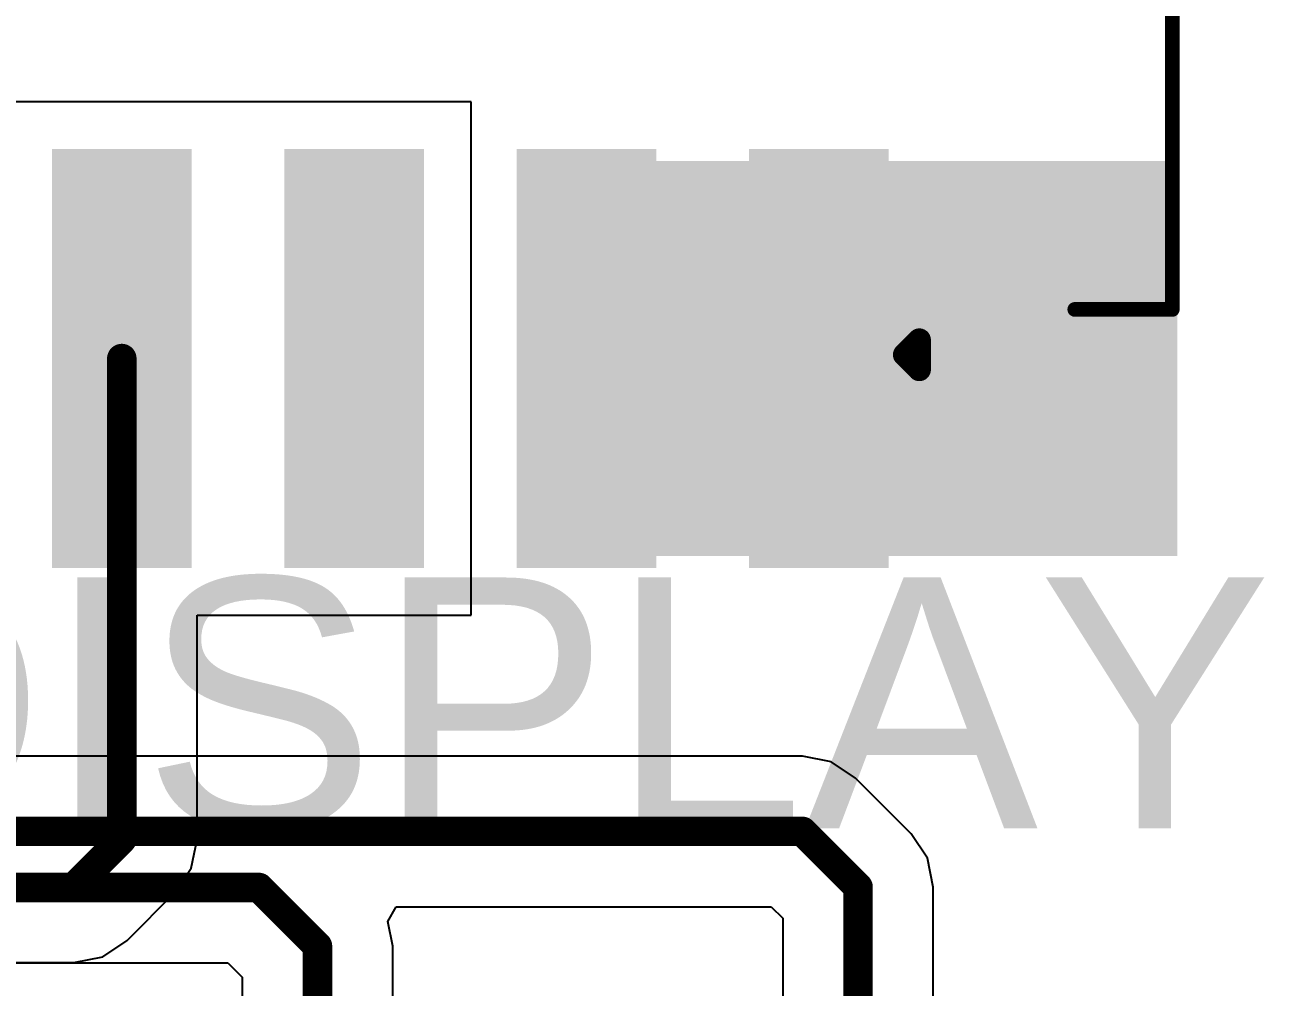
# Model space of a CAD drawing. Header units: millimetres. Extents: x 0 to 214, y 0 to 214.
# Drawn here: x 5.5935 to 6.0135, y 1.8431 to 2.1691 of the extents above; entities that cross this region are included whole.
import ezdxf

# ---------------------------------------------------------------- set-up
doc = ezdxf.new("R2010")
doc.units = ezdxf.units.MM
doc.header["$MEASUREMENT"] = 0
for name, color, linetype in [('BottomLayer', 5, 'Continuous'), ('BottomSolder', 6, 'Continuous'), ('TopLayer', 1, 'Continuous'), ('TopOverlay', 2, 'Continuous'), ('TopPaste', 8, 'Continuous'), ('TopSolder', 216, 'Continuous'), ('ViaHoleLayer', 16, 'Continuous')]:
    doc.layers.add(name, color=color, linetype=linetype)
doc.styles.add('Arial', font='', dxfattribs={"height": 0.2})
doc.styles.get('Arial').set_extended_font_data('Arial')

# ---------------------------------------------------------------- blocks, each defined once
blk = doc.blocks.new('A2008WR_S_8P_164')
at = {"layer": 'TopLayer'}
for points in [[(-0.31496, 0.21457), (-0.27559, 0.21457), (-0.27559, 0.08071), (-0.31496, 0.08071)], [(-0.23622, 0.21457), (-0.19685, 0.21457), (-0.19685, 0.08071), (-0.23622, 0.08071)], [(-0.15748, 0.21457), (-0.11811, 0.21457), (-0.11811, 0.08071), (-0.15748, 0.08071)], [(-0.07874, 0.21457), (-0.03937, 0.21457), (-0.03937, 0.08071), (-0.07874, 0.08071)]]:
    blk.add_hatch(color=1, dxfattribs=at).paths.add_polyline_path(points)
at = {"layer": 'TopPaste'}
for points in [[(-0.31496, 0.21457), (-0.27559, 0.21457), (-0.27559, 0.08071), (-0.31496, 0.08071)], [(-0.23622, 0.21457), (-0.19685, 0.21457), (-0.19685, 0.08071), (-0.23622, 0.08071)], [(-0.15748, 0.21457), (-0.11811, 0.21457), (-0.11811, 0.08071), (-0.15748, 0.08071)], [(-0.07874, 0.21457), (-0.03937, 0.21457), (-0.03937, 0.08071), (-0.07874, 0.08071)]]:
    blk.add_hatch(color=8, dxfattribs=at).paths.add_polyline_path(points)
at = {"layer": 'TopSolder'}
for points in [[(-0.31896, 0.21857), (-0.27159, 0.21857), (-0.27159, 0.07671), (-0.31896, 0.07671)], [(-0.24022, 0.21857), (-0.19285, 0.21857), (-0.19285, 0.07671), (-0.24022, 0.07671)], [(-0.16148, 0.21857), (-0.11411, 0.21857), (-0.11411, 0.07671), (-0.16148, 0.07671)], [(-0.08274, 0.21857), (-0.03537, 0.21857), (-0.03537, 0.07671), (-0.08274, 0.07671)]]:
    blk.add_hatch(color=216, dxfattribs=at).paths.add_polyline_path(points)
at = {"layer": 'TopOverlay'}
for points, const_width in [([(-0.3293, 0.15136), (-0.3293, 0.14136)], 0.00787), ([(-0.3243, 0.14636), (-0.3293, 0.15136)], 0.00787), ([(-0.3243, 0.14636), (-0.3293, 0.14136)], 0.00787), ([(-0.415, 0.131), (-0.415, -0.053)], 0.005), ([(-0.382, 0.131), (-0.415, 0.131)], 0.005)]:
    blk.add_lwpolyline(points, dxfattribs=dict(at, const_width=const_width))
for points, const_width in [([(-0.33127, 0.15136, 1), (-0.32733, 0.15136, 1)], 0.00394), ([(-0.33127, 0.15136, 1), (-0.32733, 0.15136, 1)], 0.00394), ([(-0.32627, 0.14636, 1), (-0.32233, 0.14636, 1)], 0.00394), ([(-0.32627, 0.14636, 1), (-0.32233, 0.14636, 1)], 0.00394), ([(-0.33127, 0.14136, 1), (-0.32733, 0.14136, 1)], 0.00394), ([(-0.33127, 0.14136, 1), (-0.32733, 0.14136, 1)], 0.00394), ([(-0.41625, 0.131, 1), (-0.41375, 0.131, 1)], 0.0025), ([(-0.41625, 0.131, 1), (-0.41375, 0.131, 1)], 0.0025), ([(-0.38325, 0.131, 1), (-0.38075, 0.131, 1)], 0.0025)]:
    blk.add_lwpolyline(points, format="xyb", close=True, dxfattribs=dict(at, const_width=const_width))

msp = doc.modelspace()

# ---------------------------------------------------------------- hatches: boundary and pattern name
at = {"layer": 'BottomLayer'}
h = msp.add_hatch(color=5, dxfattribs=at)
edge = h.paths.add_edge_path()
edge.add_arc((5.92317, 2.09996), 0.01181, 0, 360)
h = msp.add_hatch(color=5, dxfattribs=at)
edge = h.paths.add_edge_path()
edge.add_arc((5.958, 2.09996), 0.01181, 0, 360)
h = msp.add_hatch(color=5, dxfattribs=at)
edge = h.paths.add_edge_path()
edge.add_arc((5.92317, 2.07103), 0.01181, 0, 360)
h = msp.add_hatch(color=5, dxfattribs=at)
edge = h.paths.add_edge_path()
edge.add_arc((5.958, 2.07103), 0.01181, 0, 360)
h = msp.add_hatch(color=5, dxfattribs=at)
edge = h.paths.add_edge_path()
edge.add_arc((5.92317, 2.04211), 0.01181, 0, 360)
h = msp.add_hatch(color=5, dxfattribs=at)
edge = h.paths.add_edge_path()
edge.add_arc((5.958, 2.04211), 0.01181, 0, 360)
h = msp.add_hatch(color=5, dxfattribs=at)
edge = h.paths.add_edge_path()
edge.add_arc((5.92317, 2.01318), 0.01181, 0, 360)
h = msp.add_hatch(color=5, dxfattribs=at)
edge = h.paths.add_edge_path()
edge.add_arc((5.958, 2.01318), 0.01181, 0, 360)
at = {"layer": 'BottomSolder'}
h = msp.add_hatch(color=6, dxfattribs=at)
edge = h.paths.add_edge_path()
edge.add_arc((5.92317, 2.09996), 0.00591, 0, 360)
h = msp.add_hatch(color=6, dxfattribs=at)
edge = h.paths.add_edge_path()
edge.add_arc((5.958, 2.09996), 0.00591, 0, 360)
h = msp.add_hatch(color=6, dxfattribs=at)
edge = h.paths.add_edge_path()
edge.add_arc((5.92317, 2.07103), 0.00591, 0, 360)
h = msp.add_hatch(color=6, dxfattribs=at)
edge = h.paths.add_edge_path()
edge.add_arc((5.958, 2.07103), 0.00591, 0, 360)
h = msp.add_hatch(color=6, dxfattribs=at)
edge = h.paths.add_edge_path()
edge.add_arc((5.92317, 2.04211), 0.00591, 0, 360)
h = msp.add_hatch(color=6, dxfattribs=at)
edge = h.paths.add_edge_path()
edge.add_arc((5.958, 2.04211), 0.00591, 0, 360)
h = msp.add_hatch(color=6, dxfattribs=at)
edge = h.paths.add_edge_path()
edge.add_arc((5.92317, 2.01318), 0.00591, 0, 360)
h = msp.add_hatch(color=6, dxfattribs=at)
edge = h.paths.add_edge_path()
edge.add_arc((5.958, 2.01318), 0.00591, 0, 360)
at = {"layer": 'TopLayer'}
msp.add_hatch(color=1, dxfattribs=at).paths.add_polyline_path([(5.98403, 2.12296), (5.76418, 2.12296), (5.76418, 1.98911), (5.98403, 1.98911)])
h = msp.add_hatch(color=1, dxfattribs=at)
edge = h.paths.add_edge_path()
edge.add_arc((5.92317, 2.09996), 0.01181, 0, 360)
h = msp.add_hatch(color=1, dxfattribs=at)
edge = h.paths.add_edge_path()
edge.add_arc((5.958, 2.09996), 0.01181, 0, 360)
h = msp.add_hatch(color=1, dxfattribs=at)
edge = h.paths.add_edge_path()
edge.add_arc((5.92317, 2.07103), 0.01181, 0, 360)
h = msp.add_hatch(color=1, dxfattribs=at)
edge = h.paths.add_edge_path()
edge.add_arc((5.958, 2.07103), 0.01181, 0, 360)
h = msp.add_hatch(color=1, dxfattribs=at)
edge = h.paths.add_edge_path()
edge.add_arc((5.92317, 2.04211), 0.01181, 0, 360)
h = msp.add_hatch(color=1, dxfattribs=at)
edge = h.paths.add_edge_path()
edge.add_arc((5.958, 2.04211), 0.01181, 0, 360)
h = msp.add_hatch(color=1, dxfattribs=at)
edge = h.paths.add_edge_path()
edge.add_arc((5.92317, 2.01318), 0.01181, 0, 360)
h = msp.add_hatch(color=1, dxfattribs=at)
edge = h.paths.add_edge_path()
edge.add_arc((5.958, 2.01318), 0.01181, 0, 360)
at = {"layer": 'TopSolder'}
h = msp.add_hatch(color=216, dxfattribs=at)
edge = h.paths.add_edge_path()
edge.add_arc((5.92317, 2.09996), 0.00591, 0, 360)
h = msp.add_hatch(color=216, dxfattribs=at)
edge = h.paths.add_edge_path()
edge.add_arc((5.958, 2.09996), 0.00591, 0, 360)
h = msp.add_hatch(color=216, dxfattribs=at)
edge = h.paths.add_edge_path()
edge.add_arc((5.92317, 2.07103), 0.00591, 0, 360)
h = msp.add_hatch(color=216, dxfattribs=at)
edge = h.paths.add_edge_path()
edge.add_arc((5.958, 2.07103), 0.00591, 0, 360)
h = msp.add_hatch(color=216, dxfattribs=at)
edge = h.paths.add_edge_path()
edge.add_arc((5.92317, 2.04211), 0.00591, 0, 360)
h = msp.add_hatch(color=216, dxfattribs=at)
edge = h.paths.add_edge_path()
edge.add_arc((5.958, 2.04211), 0.00591, 0, 360)
h = msp.add_hatch(color=216, dxfattribs=at)
edge = h.paths.add_edge_path()
edge.add_arc((5.92317, 2.01318), 0.00591, 0, 360)
h = msp.add_hatch(color=216, dxfattribs=at)
edge = h.paths.add_edge_path()
edge.add_arc((5.958, 2.01318), 0.00591, 0, 360)
at = {"layer": 'ViaHoleLayer'}
h = msp.add_hatch(color=16, dxfattribs=at)
edge = h.paths.add_edge_path()
edge.add_arc((5.92317, 2.09996), 0.00591, 0, 360)
h = msp.add_hatch(color=16, dxfattribs=at)
edge = h.paths.add_edge_path()
edge.add_arc((5.958, 2.09996), 0.00591, 0, 360)
h = msp.add_hatch(color=16, dxfattribs=at)
edge = h.paths.add_edge_path()
edge.add_arc((5.92317, 2.07103), 0.00591, 0, 360)
h = msp.add_hatch(color=16, dxfattribs=at)
edge = h.paths.add_edge_path()
edge.add_arc((5.958, 2.07103), 0.00591, 0, 360)
h = msp.add_hatch(color=16, dxfattribs=at)
edge = h.paths.add_edge_path()
edge.add_arc((5.92317, 2.04211), 0.00591, 0, 360)
h = msp.add_hatch(color=16, dxfattribs=at)
edge = h.paths.add_edge_path()
edge.add_arc((5.958, 2.04211), 0.00591, 0, 360)
h = msp.add_hatch(color=16, dxfattribs=at)
edge = h.paths.add_edge_path()
edge.add_arc((5.92317, 2.01318), 0.00591, 0, 360)
h = msp.add_hatch(color=16, dxfattribs=at)
edge = h.paths.add_edge_path()
edge.add_arc((5.958, 2.01318), 0.00591, 0, 360)

# ---------------------------------------------------------------- linework, layer by layer
at = {"layer": 'BottomLayer'}
for p, q in [((5.85701, 1.92138), (4.57757, 1.92138)), ((5.86676, 1.91944), (5.85701, 1.92138)), ((5.87503, 1.91391), (5.86676, 1.91944)), ((5.89389, 1.89505), (5.87503, 1.91391)), ((5.89942, 1.88678), (5.89389, 1.89505)), ((5.90136, 1.87703), (5.89942, 1.88678)), ((5.90136, 0.91451), (5.90136, 1.87703)), ((5.71652, 1.8654), (5.7194, 1.8704)), ((5.7194, 1.8704), (5.84645, 1.8704)), ((5.84645, 1.8704), (5.85038, 1.86647)), ((5.71818, 1.85705), (5.71652, 1.8654)), ((5.85038, 1.86647), (5.85038, 0.91451)), ((5.71818, 1.74051), (5.71818, 1.85705)), ((5.00706, 1.8514), (5.6623, 1.8514)), ((5.6623, 1.8514), (5.6672, 1.84649)), ((5.6672, 1.84649), (5.6672, 1.74051))]:
    msp.add_line(p, q, dxfattribs=at)
at = {"layer": 'BottomLayer', "const_width": 0.01}
for points in [[(4.56701, 1.89589), (5.85701, 1.89589)], [(5.85701, 1.89589), (5.87587, 1.87703)], [(4.55914, 1.87689), (5.67286, 1.87689)], [(5.67286, 1.87689), (5.69269, 1.85705)], [(5.87587, 0.89503), (5.87587, 1.87703)], [(5.69269, 1.72103), (5.69269, 1.85705)]]:
    msp.add_lwpolyline(points, dxfattribs=at)
at = {"layer": 'BottomLayer', "const_width": 0.005}
for points in [[(5.85451, 1.89589, 1), (5.85951, 1.89589, 1)], [(5.85451, 1.89589, 1), (5.85951, 1.89589, 1)], [(5.67036, 1.87689, 1), (5.67536, 1.87689, 1)], [(5.67036, 1.87689, 1), (5.67536, 1.87689, 1)], [(5.87337, 1.87703, 1), (5.87837, 1.87703, 1)], [(5.87337, 1.87703, 1), (5.87837, 1.87703, 1)], [(5.69019, 1.85705, 1), (5.69519, 1.85705, 1)], [(5.69019, 1.85705, 1), (5.69519, 1.85705, 1)]]:
    msp.add_lwpolyline(points, format="xyb", close=True, dxfattribs=at)
at = {"layer": 'TopLayer'}
for p, q in [((5.74481, 2.14296), (5.41182, 2.14296)), ((5.74481, 1.96911), (5.74481, 2.14296)), ((5.65188, 1.89319), (5.65188, 1.96911)), ((5.65188, 1.96911), (5.74481, 1.96911)), ((5.64994, 1.88344), (5.65188, 1.89319)), ((5.64441, 1.87517), (5.64994, 1.88344)), ((5.62818, 1.85894), (5.64441, 1.87517)), ((5.61991, 1.85341), (5.62818, 1.85894)), ((5.61016, 1.85147), (5.61991, 1.85341)), ((4.18796, 1.85147), (5.61016, 1.85147))]:
    msp.add_line(p, q, dxfattribs=at)
at = {"layer": 'TopLayer', "const_width": 0.01}
for points in [[(5.62639, 1.89319), (5.62639, 2.05603)], [(5.61016, 1.87696), (5.62639, 1.89319)], [(4.18796, 1.87696), (5.61016, 1.87696)]]:
    msp.add_lwpolyline(points, dxfattribs=at)
at = {"layer": 'TopLayer', "const_width": 0.005}
for points in [[(5.62389, 2.05603, 1), (5.62889, 2.05603, 1)], [(5.62389, 1.89319, 1), (5.62889, 1.89319, 1)], [(5.62389, 1.89319, 1), (5.62889, 1.89319, 1)], [(5.60766, 1.87696, 1), (5.61266, 1.87696, 1)], [(5.60766, 1.87696, 1), (5.61266, 1.87696, 1)]]:
    msp.add_lwpolyline(points, format="xyb", close=True, dxfattribs=at)

# ---------------------------------------------------------------- block references
at = {"rotation": 180}
msp.add_blockref('A2008WR_S_8P_164', (5.56733, 2.20367), dxfattribs=at)

# ---------------------------------------------------------------- texts
at = {"layer": 'TopOverlay', "style": 'Arial'}
msp.add_text('HMI DISPLAY', height=0.085, rotation=360, dxfattribs=at).set_placement((5.26396, 1.89688))

doc.saveas('drawing.dxf')
